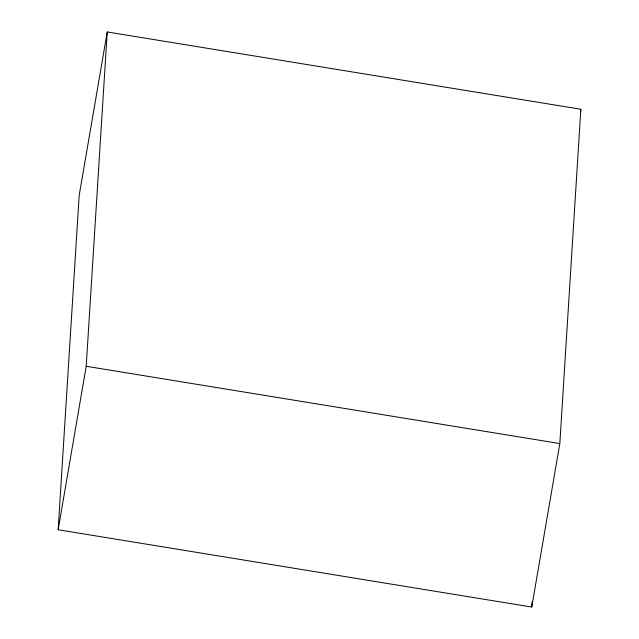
<?xml version="1.0" encoding="UTF-8"?>
<svg xmlns="http://www.w3.org/2000/svg" width="639" height="639" viewBox="0 0 639 639"><rect width="100%" height="100%" fill="white"/><g stroke="black" fill="none" stroke-linecap="round" stroke-linejoin="round"><path stroke-width="0.96" d="M58.149 529.747L79.18 195.43L107.24 31.95L580.851 109.253L559.82 443.57L531.76 607.05L58.149 529.747L86.209 366.267L107.24 31.95M531.76 607.05L532.071 602.074M580.516 111.21L580.851 109.253M86.209 366.267L559.82 443.57"/></g></svg>
